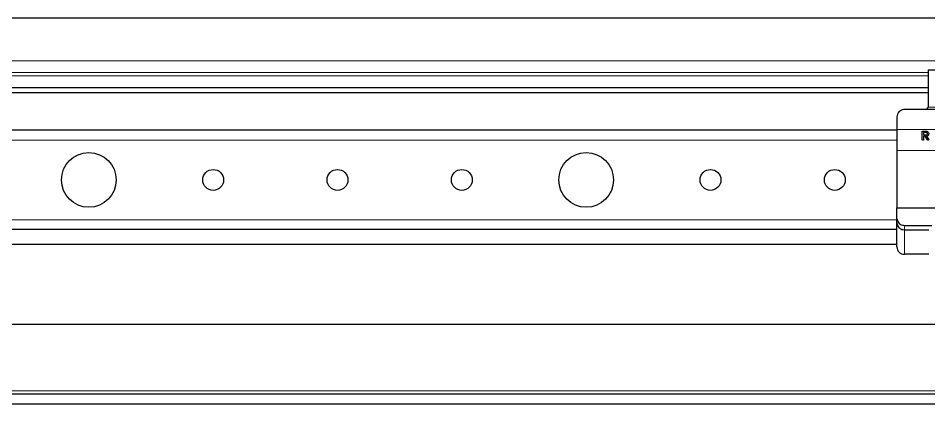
# Model space of a CAD drawing. Header units: millimetres. Extents: x -486 to 1548, y -649 to 978.
# Drawn here: x 1073.6 to 1256.7, y -383.1 to -305.6 of the extents above; entities that cross this region are included whole.
import ezdxf

# ---------------------------------------------------------------- set-up
doc = ezdxf.new("R2010")
doc.units = ezdxf.units.MM

msp = doc.modelspace()

# ---------------------------------------------------------------- linework, layer by layer
at = {"color": 7, "linetype": 'Continuous', "lineweight": 25}
for p, q in [((1307.79, -305.58), (867.79, -305.58)), ((1256.54, -315.93), (1256.54, -323.43)), ((1256.54, -315.93), (1261.06, -315.93)), ((1256.54, -320.58), (852.79, -320.58)), ((1261.29, -323.93), (1251.79, -323.93)), ((1250.29, -325.43), (1250.29, -327.93)), ((1250.29, -328.08), (870.29, -328.08)), ((1250.29, -327.93), (1250.29, -332.18)), ((1255.38, -329.94), (1255.38, -328.28)), ((1255.38, -328.28), (1256.14, -328.28)), ((1256.14, -328.54), (1255.64, -328.54)), ((1255.64, -328.54), (1255.64, -329.05)), ((1255.64, -329.05), (1256.23, -329.05)), ((1255.93, -329.31), (1255.64, -329.31)), ((1255.64, -329.31), (1255.64, -329.94)), ((1256.43, -330.02), (1255.93, -329.31)), ((1256.24, -329.31), (1256.64, -329.88)), ((1250.29, -332.18), (1250.29, -343.68)), ((1250.29, -345.82), (1250.29, -343.68)), ((1250.29, -343.68), (1258.69, -343.68)), ((1250.29, -346.73), (1250.29, -345.82)), ((1250.29, -351.53), (1250.29, -346.73)), ((1251.79, -347.22), (1257.31, -347.22)), ((1250.29, -348.08), (870.29, -348.08)), ((1251.79, -348.11), (1256.7, -348.11)), ((1250.29, -351.08), (843.79, -351.08)), ((1256.7, -353.03), (1251.79, -353.03)), ((843.79, -367.08), (1331.79, -367.08)), ((793.09, -381.08), (1382.49, -381.08)), ((793.09, -383.08), (1382.49, -383.08))]:
    msp.add_line(p, q, dxfattribs=at)
at = {"color": 8, "linetype": 'Continuous', "lineweight": 18}
for p, q in [((1316.38, -314.17), (859.2, -314.17)), ((1256.54, -316.48), (856.89, -316.48)), ((1256.54, -317.17), (856.2, -317.17)), ((1256.54, -319.58), (853.79, -319.58)), ((1256.54, -319.48), (853.89, -319.48)), ((1256.54, -323.43), (1261.06, -323.43)), ((1261.29, -327.93), (1250.29, -327.93)), ((1250.29, -330.08), (870.29, -330.08)), ((1275.29, -332.18), (1250.29, -332.18)), ((1250.29, -346.08), (870.29, -346.08)), ((1251.79, -347.22), (1251.79, -348.11)), ((1251.79, -348.11), (1251.79, -353.03)), ((1278.74, -380.48), (896.83, -380.48))]:
    msp.add_line(p, q, dxfattribs=at)
at = {"color": 7, "linetype": 'Continuous', "lineweight": 25}
for centre, radius in [((1087.79, -338.08), 5.5), ((1187.79, -338.08), 5.5), ((1112.79, -338.08), 2.1), ((1137.79, -338.08), 2.1), ((1162.79, -338.08), 2.1), ((1212.79, -338.08), 2.1), ((1237.79, -338.08), 2.1)]:
    msp.add_circle(centre, radius, dxfattribs=at)
for centre, radius, start, end in [((1256.04, -323.43), 0.5, 270, 0), ((1251.79, -351.53), 1.5, 180, 270)]:
    msp.add_arc(centre, radius, start, end, dxfattribs=at)
for points, knots in [([(1251.79, -323.93), (1251.79, -323.93), (1251.72, -323.93), (1251.37, -323.95), (1250.84, -324.19), (1250.37, -324.77), (1250.31, -325.24), (1250.29, -325.43)], [0, 0, 0, 0, 0.003231, 0.101221, 0.514725, 0.80586, 1, 1, 1, 1]), ([(1256.14, -328.28), (1256.21, -328.29), (1256.35, -328.3), (1256.46, -328.38), (1256.51, -328.42)], [0, 0, 0, 0, 0.559747, 1, 1, 1, 1]), ([(1256.33, -328.61), (1256.3, -328.59), (1256.24, -328.55), (1256.17, -328.55), (1256.14, -328.54)], [0, 0, 0, 0, 0.559136, 1, 1, 1, 1]), ([(1256.23, -329.05), (1256.25, -329.04), (1256.29, -329.04), (1256.32, -329.01), (1256.34, -329)], [0, 0, 0, 0, 0.5581742, 1, 1, 1, 1]), ([(1256.48, -329.22), (1256.44, -329.25), (1256.36, -329.3), (1256.28, -329.31), (1256.24, -329.31)], [0, 0, 0, 0, 0.56031, 1, 1, 1, 1]), ([(1256.41, -328.81), (1256.41, -328.76), (1256.4, -328.69), (1256.35, -328.64), (1256.33, -328.61)], [0, 0, 0, 0, 0.559692, 1, 1, 1, 1]), ([(1256.34, -329), (1256.35, -328.99), (1256.38, -328.96), (1256.41, -328.89), (1256.41, -328.84), (1256.41, -328.81)], [0, 0, 0, 0, 0.2799174, 0.5600596, 1, 1, 1, 1]), ([(1256.68, -328.8), (1256.67, -328.9), (1256.65, -329.06), (1256.53, -329.17), (1256.48, -329.22)], [0, 0, 0, 0, 0.559457, 1, 1, 1, 1]), ([(1256.51, -328.42), (1256.56, -328.48), (1256.66, -328.59), (1256.67, -328.74), (1256.68, -328.8)], [0, 0, 0, 0, 0.5589475, 1, 1, 1, 1]), ([(1255.5, -330.08), (1255.48, -330.08), (1255.44, -330.07), (1255.4, -330.04), (1255.38, -329.99), (1255.38, -329.96), (1255.38, -329.94)], [0, 0, 0, 0, 0.280437, 0.558281, 0.778899, 1, 1, 1, 1]), ([(1255.64, -329.94), (1255.64, -329.96), (1255.64, -330.01), (1255.6, -330.06), (1255.55, -330.08), (1255.52, -330.08), (1255.5, -330.08)], [0, 0, 0, 0, 0.2804979, 0.5583245, 0.7788676, 1, 1, 1, 1]), ([(1256.52, -330.08), (1256.51, -330.08), (1256.49, -330.08), (1256.45, -330.06), (1256.44, -330.04), (1256.43, -330.02)], [0, 0, 0, 0, 0.28022, 0.561305, 1, 1, 1, 1]), ([(1256.68, -329.95), (1256.67, -329.97), (1256.66, -330.01), (1256.62, -330.05), (1256.57, -330.08), (1256.54, -330.08), (1256.52, -330.08)], [0, 0, 0, 0, 0.278138, 0.558544, 0.779161, 1, 1, 1, 1]), ([(1256.64, -329.88), (1256.65, -329.89), (1256.67, -329.91), (1256.67, -329.94), (1256.68, -329.95)], [0, 0, 0, 0, 0.5610793, 1, 1, 1, 1]), ([(1250.29, -345.82), (1250.3, -345.96), (1250.33, -346.25), (1250.57, -346.65), (1250.93, -346.98), (1251.36, -347.18), (1251.66, -347.21), (1251.79, -347.22)], [0, 0, 0, 0, 0.205683, 0.411346, 0.618649, 0.832339, 1, 1, 1, 1]), ([(1250.29, -346.73), (1250.29, -346.75), (1250.29, -346.85), (1250.32, -347.1), (1250.49, -347.48), (1250.83, -347.83), (1251.28, -348.06), (1251.62, -348.09), (1251.79, -348.11)], [0, 0, 0, 0, 0.017854, 0.141405, 0.356083, 0.570731, 0.785365, 1, 1, 1, 1])]:
    msp.add_open_spline(points, degree=3, knots=knots, dxfattribs=at)

doc.saveas('drawing.dxf')
